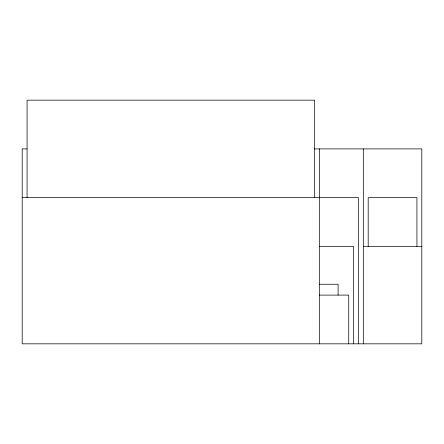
<?xml version="1.0" encoding="UTF-8"?>
<svg xmlns="http://www.w3.org/2000/svg" width="444" height="444" viewBox="0 0 444 444"><rect width="100%" height="100%" fill="white"/><g stroke="black" fill="none" stroke-linecap="round" stroke-linejoin="round"><path stroke-width="0.67" d="M27.073 148.901L22.2 148.901L22.2 343.828L421.8 343.828L421.8 148.901L314.263 148.901M22.2 197.636L319.464 197.636M319.68 197.636L358.447 197.636L358.447 343.828M319.658 246.365L353.574 246.365L353.574 343.828M363.32 246.365L421.8 246.365M319.425 284.254L338.106 284.254L338.106 295.099M319.425 295.099L348.729 295.099L348.729 343.828M416.927 246.365L416.927 197.636L368.193 197.636L368.193 246.365M363.32 148.901L363.32 343.828M319.464 148.901L319.464 343.828M314.591 197.636L314.591 100.172L27.073 100.172L27.073 197.636"/></g></svg>
